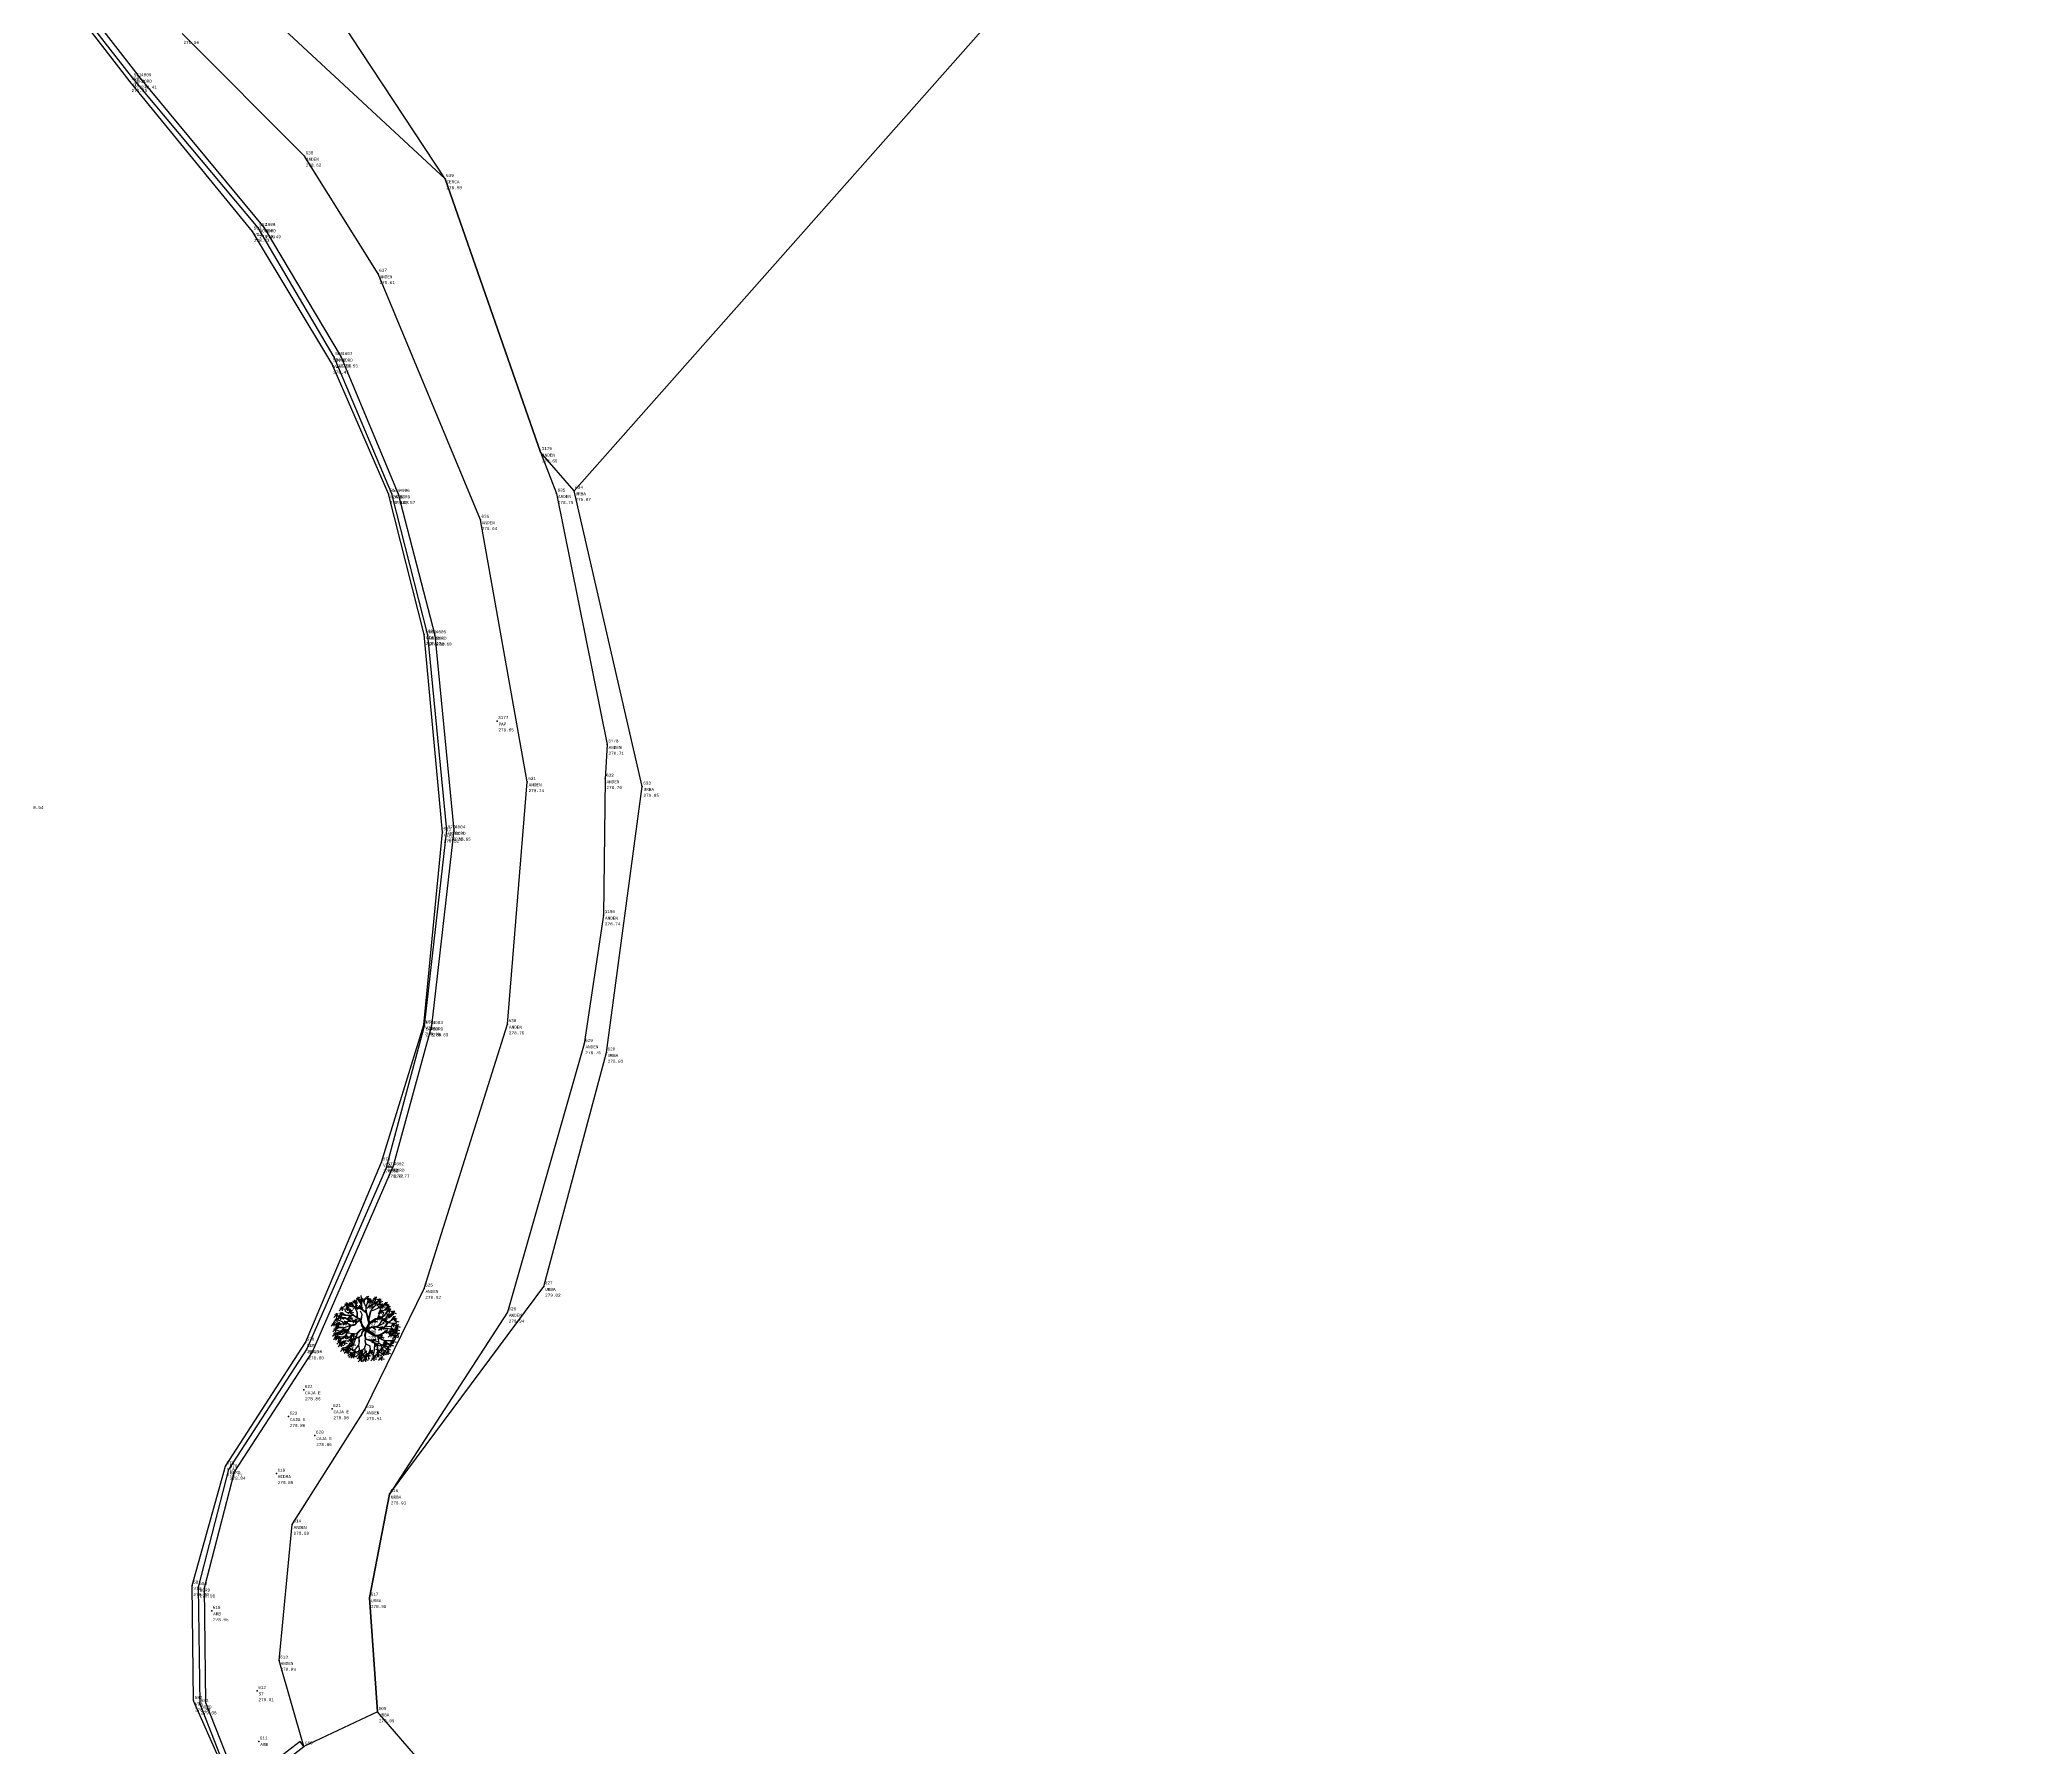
# Model space of a CAD drawing. Header units: metres. Extents: x 5050628 to 5051715, y 2427226 to 2427693.
# Drawn here: x 5050965.71 to 5050999.06, y 2427381.98 to 2427410.56 of the extents above; entities that cross this region are included whole.
import ezdxf
from ezdxf.enums import TextEntityAlignment as Align

# ---------------------------------------------------------------- set-up
doc = ezdxf.new("R2010")
doc.units = ezdxf.units.M
for name, color, linetype in [('Anden', 252, 'Continuous'), ('ARBOLES', 3, 'Continuous'), ('Bordillo', 252, 'Continuous'), ('Cerca', 90, 'FENCELINE2'), ('CVL_PUNTO', 2, 'Continuous'), ('CVL_PUNTO_COR', 2, 'Continuous'), ('CVL_PUNTO_NUM', 2, 'Continuous'), ('Urbanizacion', 222, 'Continuous'), ('Vía', 40, 'Continuous')]:
    doc.layers.add(name, color=color, linetype=linetype)
doc.styles.add('MONOTXT4', font='monotxt4.shx')
doc.linetypes.add('FENCELINE2', pattern='A,0.25,-0.1,[132,ltypeshp.shx,S=0.1,R=0,X=-0.1,Y=0],-0.1,1', length=1.45)

# ---------------------------------------------------------------- blocks, each defined once
blk = doc.blocks.new('ar-2')
at = {"layer": 'ARBOLES'}
for p, q in [((28.994, 112.147), (28.788, 111.964)), ((28.821, 112.102), (29.055, 112.03)), ((28.899, 112.164), (28.922, 111.964)), ((29.159, 112.15), (28.953, 111.966)), ((29.24, 111.943), (28.972, 112.031)), ((28.986, 112.105), (29.22, 112.033)), ((29.064, 112.167), (29.087, 111.966)), ((29.381, 112.272), (29.175, 112.089)), ((29.208, 112.227), (29.442, 112.155)), ((29.442, 112.04), (29.235, 111.857)), ((29.286, 112.289), (29.309, 112.089)), ((29.552, 112.413), (29.346, 112.23)), ((29.401, 112.088), (29.364, 112.162)), ((29.379, 112.368), (29.613, 112.296)), ((29.632, 112.027), (29.426, 111.844)), ((29.457, 112.43), (29.48, 112.23)), ((29.716, 112.36), (29.509, 112.177)), ((29.537, 112.044), (29.56, 111.844)), ((29.543, 112.315), (29.776, 112.243)), ((29.603, 112.491), (29.626, 112.29)), ((29.982, 112.455), (29.776, 112.272)), ((29.809, 112.411), (30.043, 112.339)), ((29.887, 112.473), (29.91, 112.272)), ((30.096, 112.061), (29.889, 111.878)), ((30.099, 112.288), (29.893, 112.105)), ((29.923, 112.016), (30.156, 111.944)), ((29.926, 112.243), (30.16, 112.171)), ((30, 112.078), (30.023, 111.878)), ((30.004, 112.305), (30.027, 112.105)), ((30.344, 112.212), (30.137, 112.029)), ((30.353, 112.423), (30.146, 112.24)), ((30.171, 112.168), (30.404, 112.095)), ((30.18, 112.379), (30.413, 112.306)), ((30.248, 112.23), (30.271, 112.029)), ((30.257, 112.441), (30.28, 112.24)), ((30.555, 112.339), (30.348, 112.155)), ((30.566, 112.171), (30.36, 111.988)), ((30.382, 112.294), (30.615, 112.222)), ((30.393, 112.127), (30.627, 112.054)), ((30.459, 112.356), (30.482, 112.155)), ((30.471, 112.189), (30.494, 111.988)), ((30.694, 112.066), (30.488, 111.883)), ((30.521, 112.021), (30.755, 111.949)), ((30.599, 112.083), (30.622, 111.883)), ((30.86, 112.173), (30.654, 111.99)), ((30.687, 112.129), (30.921, 112.056)), ((30.743, 112.051), (30.977, 111.979)), ((30.765, 112.191), (30.788, 111.99)), ((28.4, 111.227), (28.194, 111.044)), ((28.227, 111.182), (28.46, 111.11)), ((28.305, 111.244), (28.328, 111.044)), ((28.528, 111.641), (28.322, 111.457)), ((28.536, 111.431), (28.33, 111.248)), ((28.355, 111.596), (28.589, 111.524)), ((28.363, 111.387), (28.597, 111.315)), ((28.569, 111.108), (28.363, 110.925)), ((28.603, 111.231), (28.396, 111.048)), ((28.43, 111.186), (28.663, 111.114)), ((28.433, 111.658), (28.456, 111.457)), ((28.441, 111.449), (28.464, 111.248)), ((28.474, 111.126), (28.497, 110.925)), ((28.703, 111.533), (28.497, 111.35)), ((28.507, 111.248), (28.53, 111.048)), ((28.68, 111.44), (28.53, 111.502)), ((28.764, 111.682), (28.558, 111.499)), ((28.786, 111.965), (28.579, 111.782)), ((28.608, 111.55), (28.631, 111.35)), ((28.613, 111.92), (28.846, 111.848)), ((28.669, 111.7), (28.692, 111.499)), ((28.69, 111.982), (28.714, 111.782)), ((28.964, 111.276), (28.758, 111.092)), ((29.043, 111.964), (28.837, 111.781)), ((28.869, 111.293), (28.892, 111.092)), ((28.87, 111.919), (29.104, 111.847)), ((29.153, 111.542), (28.947, 111.359)), ((28.948, 111.981), (28.971, 111.781)), ((28.98, 111.498), (29.214, 111.426)), ((29.198, 111.809), (28.992, 111.626)), ((29.025, 111.764), (29.259, 111.692)), ((29.058, 111.56), (29.081, 111.359)), ((29.29, 111.272), (29.084, 111.452)), ((29.103, 111.827), (29.126, 111.626)), ((29.426, 111.381), (29.22, 111.198)), ((29.253, 111.336), (29.486, 111.264)), ((29.269, 111.995), (29.502, 111.923)), ((29.331, 111.398), (29.354, 111.198)), ((29.459, 111.982), (29.692, 111.91)), ((30.16, 111.33), (30.393, 111.258)), ((30.237, 111.392), (30.26, 111.192)), ((30.572, 111.509), (30.366, 111.326)), ((30.399, 111.465), (30.632, 111.392)), ((30.434, 111.919), (30.446, 112)), ((30.449, 111.764), (30.683, 111.692)), ((30.477, 111.527), (30.5, 111.326)), ((30.527, 111.827), (30.55, 111.626)), ((30.603, 111.328), (30.677, 111.671)), ((30.85, 111.375), (30.644, 111.192)), ((30.677, 111.33), (30.911, 111.258)), ((30.755, 111.392), (30.778, 111.192)), ((30.963, 111.971), (30.756, 111.788)), ((30.79, 111.926), (31.023, 111.854)), ((30.808, 111.591), (31.042, 111.519)), ((31.017, 111.865), (30.81, 111.682)), ((30.844, 111.82), (31.077, 111.748)), ((30.857, 111.782), (30.956, 111.857)), ((30.867, 111.988), (30.89, 111.788)), ((30.921, 111.882), (30.945, 111.682)), ((31.2, 111.764), (30.994, 111.581)), ((31.222, 111.198), (31.016, 111.015)), ((31.027, 111.72), (31.261, 111.648)), ((31.239, 111.509), (31.033, 111.326)), ((31.049, 111.153), (31.283, 111.081)), ((31.066, 111.465), (31.3, 111.392)), ((31.094, 111.372), (31.231, 111.378)), ((31.105, 111.782), (31.128, 111.581)), ((31.127, 111.215), (31.15, 111.015)), ((31.144, 111.527), (31.167, 111.326)), ((31.164, 111.32), (31.398, 111.248)), ((31.394, 111.125), (31.188, 110.942)), ((31.221, 111.081), (31.455, 111.009)), ((31.242, 111.382), (31.265, 111.182)), ((31.299, 111.143), (31.322, 110.942)), ((28.468, 110.742), (28.262, 110.559)), ((28.48, 110.97), (28.274, 110.787)), ((28.295, 110.697), (28.529, 110.625)), ((28.307, 110.925), (28.541, 110.853)), ((28.513, 110.584), (28.307, 110.401)), ((28.34, 110.539), (28.574, 110.467)), ((28.373, 110.759), (28.396, 110.559)), ((28.385, 110.987), (28.408, 110.787)), ((28.608, 110.578), (28.402, 110.395)), ((28.418, 110.601), (28.441, 110.401)), ((28.435, 110.533), (28.669, 110.461)), ((28.669, 110.386), (28.463, 110.203)), ((28.699, 110.836), (28.493, 110.653)), ((28.513, 110.595), (28.536, 110.395)), ((28.526, 110.791), (28.759, 110.719)), ((28.738, 110.254), (28.532, 110.071)), ((28.565, 110.21), (28.798, 110.138)), ((28.574, 110.403), (28.597, 110.203)), ((28.604, 110.853), (28.627, 110.653)), ((28.643, 110.272), (28.666, 110.071)), ((28.875, 110.925), (28.669, 110.742)), ((28.897, 110.351), (28.69, 110.168)), ((28.702, 110.88), (28.936, 110.808)), ((28.724, 110.306), (28.957, 110.234)), ((28.953, 110.629), (28.747, 110.446)), ((28.98, 110.902), (28.774, 110.719)), ((28.78, 110.942), (28.803, 110.742)), ((28.78, 110.585), (29.013, 110.513)), ((28.801, 110.368), (28.825, 110.168)), ((28.807, 110.857), (29.041, 110.785)), ((28.858, 110.647), (28.881, 110.446)), ((28.885, 110.919), (28.908, 110.719)), ((28.953, 110.14), (28.976, 109.94)), ((29.183, 110.491), (28.977, 110.308)), ((29.01, 110.446), (29.243, 110.374)), ((29.088, 110.508), (29.111, 110.308)), ((29.113, 110.228), (29.346, 110.156)), ((29.32, 110.686), (29.114, 110.503)), ((29.147, 110.641), (29.381, 110.569)), ((29.225, 110.703), (29.248, 110.503)), ((30.328, 110.446), (30.122, 110.263)), ((30.155, 110.402), (30.389, 110.329)), ((30.449, 110.246), (30.243, 110.063)), ((30.276, 110.201), (30.51, 110.129)), ((30.354, 110.263), (30.377, 110.063)), ((30.627, 110.614), (30.421, 110.43)), ((30.638, 111.025), (30.432, 110.841)), ((30.454, 110.569), (30.687, 110.497)), ((30.465, 110.98), (30.699, 110.908)), ((30.532, 110.631), (30.555, 110.43)), ((30.543, 111.042), (30.566, 110.841)), ((30.811, 110.324), (30.605, 110.14)), ((30.811, 110.191), (30.605, 110.008)), ((30.638, 110.279), (30.872, 110.207)), ((30.868, 110.88), (30.662, 110.697)), ((30.716, 110.341), (30.739, 110.14)), ((30.716, 110.208), (30.739, 110.008)), ((30.773, 110.897), (30.796, 110.697)), ((31.078, 110.24), (30.872, 110.057)), ((31.089, 110.713), (30.883, 110.53)), ((30.883, 110.226), (31.007, 110.065)), ((30.905, 110.195), (31.138, 110.123)), ((30.916, 110.668), (31.15, 110.596)), ((31.128, 110.97), (30.922, 110.787)), ((30.983, 110.257), (31.006, 110.057)), ((30.994, 110.73), (31.017, 110.53)), ((31.2, 110.407), (30.994, 110.224)), ((31.033, 110.987), (31.056, 110.787)), ((31.276, 110.82), (31.07, 110.637)), ((31.301, 110.632), (31.094, 110.449)), ((31.103, 110.776), (31.336, 110.704)), ((31.105, 110.425), (31.128, 110.224)), ((31.128, 110.587), (31.361, 110.515)), ((31.368, 110.97), (31.162, 110.787)), ((31.181, 110.838), (31.204, 110.637)), ((31.195, 110.925), (31.428, 110.853)), ((31.205, 110.649), (31.228, 110.449)), ((31.433, 110.725), (31.227, 110.542)), ((31.273, 110.987), (31.296, 110.787)), ((31.338, 110.742), (31.361, 110.542)), ((28.848, 110.035), (28.641, 109.852)), ((28.675, 109.99), (28.908, 109.918)), ((28.752, 110.053), (28.776, 109.852)), ((29.013, 109.94), (28.807, 109.757)), ((28.84, 109.895), (29.074, 109.823)), ((29.048, 110.123), (28.842, 109.94)), ((28.875, 110.078), (29.109, 110.006)), ((28.918, 109.957), (28.941, 109.757)), ((28.974, 109.92), (28.997, 109.72)), ((29.186, 109.821), (28.979, 109.638)), ((29.235, 109.753), (29.028, 109.57)), ((29.237, 110.04), (29.031, 109.856)), ((29.064, 109.995), (29.297, 109.923)), ((29.09, 109.838), (29.113, 109.638)), ((29.331, 109.718), (29.124, 109.535)), ((29.139, 109.77), (29.162, 109.57)), ((29.158, 109.673), (29.391, 109.601)), ((29.181, 109.913), (29.414, 109.841)), ((29.23, 109.845), (29.463, 109.773)), ((29.235, 109.735), (29.259, 109.535)), ((29.603, 109.817), (29.397, 109.634)), ((29.459, 109.65), (29.692, 109.578)), ((29.684, 109.547), (29.478, 109.364)), ((29.508, 109.835), (29.531, 109.634)), ((29.511, 109.502), (29.745, 109.43)), ((29.514, 109.523), (29.632, 109.679)), ((29.537, 109.712), (29.56, 109.512)), ((29.581, 109.897), (29.605, 109.696)), ((29.589, 109.564), (29.612, 109.364)), ((29.654, 109.673), (29.887, 109.601)), ((29.887, 109.874), (29.681, 109.691)), ((29.887, 109.556), (29.681, 109.373)), ((29.904, 109.773), (29.698, 109.59)), ((29.714, 109.512), (29.948, 109.44)), ((29.731, 109.735), (29.754, 109.535)), ((29.792, 109.574), (29.815, 109.373)), ((30.01, 109.763), (29.803, 109.579)), ((29.869, 109.753), (29.831, 109.61)), ((29.831, 109.61), (29.85, 109.479)), ((29.837, 109.718), (30.07, 109.646)), ((29.914, 109.78), (29.938, 109.579)), ((30.165, 109.907), (29.959, 109.724)), ((29.992, 109.862), (30.226, 109.79)), ((30.282, 109.601), (30.076, 109.418)), ((30.109, 109.556), (30.343, 109.484)), ((30.167, 109.616), (30.211, 109.523)), ((30.187, 109.618), (30.21, 109.418)), ((30.471, 109.796), (30.265, 109.613)), ((30.294, 109.956), (30.527, 109.884)), ((30.298, 109.751), (30.532, 109.679)), ((30.376, 109.813), (30.399, 109.613)), ((30.645, 109.605), (30.439, 109.422)), ((30.65, 110.024), (30.444, 109.841)), ((30.472, 109.561), (30.706, 109.489)), ((30.477, 109.979), (30.71, 109.907)), ((30.743, 109.829), (30.537, 109.646)), ((30.55, 109.623), (30.573, 109.422)), ((30.555, 110.041), (30.578, 109.841)), ((30.57, 109.784), (30.804, 109.712)), ((30.648, 109.846), (30.671, 109.646)), ((30.94, 109.879), (30.733, 109.696)), ((30.944, 110.051), (30.738, 109.868)), ((30.767, 109.835), (31, 109.763)), ((30.771, 110.006), (31.004, 109.934)), ((30.844, 109.897), (30.867, 109.696)), ((30.849, 110.068), (30.872, 109.868))]:
    blk.add_line(p, q, dxfattribs=at)
at = {"layer": 'ARBOLES', "color": 27}
for p, q in [((29.245, 111.956), (29.091, 112.149)), ((29.115, 112.149), (29.24, 111.988)), ((29.24, 111.988), (29.14, 112.174)), ((29.277, 111.969), (29.158, 112.187)), ((29.346, 112.057), (29.369, 111.857)), ((29.37, 111.844), (29.414, 112.149)), ((29.414, 112.149), (29.395, 112.287)), ((29.638, 112.025), (29.5, 112.311)), ((29.638, 112.218), (29.619, 112.342)), ((29.619, 111.888), (29.644, 112.043)), ((29.62, 112.377), (29.643, 112.177)), ((29.638, 112.342), (29.65, 112.224)), ((29.644, 112.043), (29.638, 112.218)), ((29.644, 111.993), (29.662, 112.348)), ((29.756, 112.137), (29.688, 112.342)), ((29.762, 112.143), (29.787, 112.361)), ((29.849, 111.956), (29.762, 112.143)), ((29.855, 111.956), (29.974, 112.361)), ((30.129, 112.131), (30.048, 112.355)), ((30.142, 111.882), (30.129, 112.131)), ((30.136, 112.137), (30.229, 112.305)), ((30.142, 111.919), (30.297, 112.038)), ((30.147, 111.882), (30.297, 112.031)), ((30.297, 112.031), (30.396, 112.249)), ((30.428, 111.913), (30.739, 112.056)), ((30.595, 111.956), (30.621, 112.125)), ((28.637, 111.16), (28.419, 111.135)), ((28.431, 111.16), (28.556, 111.166)), ((28.723, 111.148), (28.437, 111.198)), ((28.711, 111.253), (28.481, 111.359)), ((28.53, 111.488), (28.763, 111.416)), ((28.591, 111.638), (28.825, 111.565)), ((28.853, 111.558), (28.611, 111.664)), ((28.853, 111.564), (28.636, 111.67)), ((28.897, 111.564), (28.654, 111.695)), ((28.853, 111.44), (28.68, 111.44)), ((28.829, 111.166), (28.711, 111.253)), ((28.823, 111.166), (28.723, 111.148)), ((28.848, 111.434), (28.755, 111.366)), ((28.791, 111.231), (29.025, 111.159)), ((29.102, 111.085), (28.804, 110.979)), ((29.116, 111.085), (28.811, 111.284)), ((29.016, 111.278), (28.823, 111.166)), ((28.978, 111.677), (28.853, 111.744)), ((29.245, 111.558), (28.853, 111.558)), ((29.091, 111.303), (28.853, 111.44)), ((29.041, 111.297), (28.854, 111.434)), ((29.041, 111.839), (28.91, 111.982)), ((29.091, 111.677), (28.978, 111.677)), ((28.997, 111.173), (29.14, 111.098)), ((29.246, 111.253), (29.016, 111.278)), ((29.102, 111.683), (29.041, 111.839)), ((29.234, 111.272), (29.041, 111.297)), ((29.277, 111.259), (29.091, 111.303)), ((29.258, 111.564), (29.102, 111.683)), ((29.339, 111.129), (29.102, 111.085)), ((29.109, 111.067), (29.327, 111.116)), ((29.383, 111.888), (29.245, 111.956)), ((29.494, 111.409), (29.245, 111.558)), ((29.408, 111.26), (29.265, 111.26)), ((29.563, 111.334), (29.271, 111.534)), ((29.383, 111.9), (29.277, 111.969)), ((29.457, 111.285), (29.277, 111.259)), ((29.47, 111.285), (29.339, 111.129)), ((29.433, 111.278), (29.339, 111.129)), ((29.42, 111.733), (29.37, 111.844)), ((29.37, 111.844), (29.42, 111.683)), ((29.494, 111.894), (29.383, 111.9)), ((29.588, 111.876), (29.383, 111.888)), ((29.42, 111.683), (29.414, 111.471)), ((29.439, 111.458), (29.42, 111.733)), ((29.544, 111.334), (29.457, 111.285)), ((29.55, 111.309), (29.47, 111.285)), ((29.619, 111.888), (29.494, 111.894)), ((29.619, 111.328), (29.494, 111.409)), ((29.55, 111.309), (29.625, 111.135)), ((29.595, 111.266), (29.563, 111.334)), ((29.662, 111.601), (29.576, 111.757)), ((29.862, 111.657), (29.588, 111.876)), ((29.6, 111.352), (29.656, 111.595)), ((29.644, 111.11), (29.6, 111.322)), ((29.656, 111.129), (29.619, 111.328)), ((29.625, 111.346), (29.662, 111.601)), ((29.638, 111.906), (29.644, 111.863)), ((29.763, 110.923), (29.638, 111.098)), ((29.669, 111.832), (29.644, 111.993)), ((29.749, 110.967), (29.644, 111.11)), ((29.756, 110.992), (29.656, 111.129)), ((29.881, 111.664), (29.669, 111.832)), ((29.837, 111.701), (29.855, 111.95)), ((29.848, 110.918), (29.98, 111.197)), ((29.848, 110.918), (30.004, 111.179)), ((29.874, 111.677), (29.849, 111.956)), ((29.98, 111.197), (29.862, 111.657)), ((29.967, 111.378), (29.881, 111.664)), ((29.918, 110.992), (30.017, 111.16)), ((29.961, 111.421), (30.067, 111.77)), ((29.998, 111.352), (29.967, 111.378)), ((30.004, 111.179), (29.974, 111.346)), ((29.98, 111.384), (30.017, 111.534)), ((29.998, 111.365), (30.08, 111.794)), ((30.017, 111.179), (29.998, 111.352)), ((30.017, 111.246), (30.297, 111.409)), ((30.03, 111.209), (30.253, 111.359)), ((30.036, 111.179), (30.309, 111.396)), ((30.08, 111.794), (30.142, 111.882)), ((30.086, 111.776), (30.223, 111.82)), ((30.104, 111.813), (30.229, 111.826)), ((30.333, 111.375), (30.126, 111.192)), ((30.223, 111.82), (30.428, 111.913)), ((30.279, 111.017), (30.472, 111.091)), ((30.297, 111.409), (30.422, 111.421)), ((30.309, 111.396), (30.471, 111.409)), ((30.348, 111.017), (30.478, 111.091)), ((30.385, 111.421), (30.459, 111.59)), ((30.622, 111.809), (30.416, 111.626)), ((30.422, 111.421), (30.446, 111.502)), ((30.446, 111.502), (30.491, 111.701)), ((30.471, 111.409), (30.565, 111.446)), ((30.472, 111.091), (30.609, 111.322)), ((30.484, 111.714), (30.546, 111.888)), ((30.491, 111.701), (30.701, 111.8)), ((30.491, 111.091), (30.721, 111.21)), ((30.502, 111.739), (30.695, 111.794)), ((30.546, 111.888), (30.595, 111.956)), ((30.565, 111.446), (30.739, 111.577)), ((30.609, 111.322), (30.783, 111.434)), ((30.615, 111.366), (30.789, 111.44)), ((30.701, 111.8), (30.857, 111.963)), ((30.727, 111.017), (30.876, 111.216)), ((30.739, 111.577), (30.857, 111.782)), ((30.757, 111.863), (30.87, 111.943)), ((30.757, 111.85), (30.882, 111.919)), ((30.981, 111.635), (30.775, 111.452)), ((30.777, 111.036), (30.889, 111.229)), ((30.783, 111.648), (31.017, 111.576)), ((30.783, 111.434), (30.939, 111.453)), ((30.789, 111.434), (30.895, 111.621)), ((30.876, 111.216), (31.094, 111.372)), ((30.886, 111.653), (30.909, 111.452)), ((30.889, 111.216), (31.275, 111.173)), ((30.939, 111.453), (31.088, 111.652)), ((30.939, 111.453), (31.119, 111.614)), ((28.396, 111.064), (28.63, 110.991)), ((28.406, 110.992), (28.767, 110.98)), ((28.786, 110.98), (28.412, 111.011)), ((28.648, 110.817), (28.418, 110.705)), ((28.699, 110.637), (28.456, 110.675)), ((28.568, 110.525), (28.462, 110.5)), ((28.63, 110.525), (28.475, 110.482)), ((28.496, 110.341), (28.729, 110.269)), ((28.798, 110.5), (28.531, 110.339)), ((28.755, 110.538), (28.537, 110.532)), ((28.86, 110.357), (28.58, 110.27)), ((28.705, 110.282), (28.58, 110.257)), ((28.599, 110.233), (28.705, 110.282)), ((28.612, 110.208), (28.842, 110.345)), ((28.923, 110.563), (28.63, 110.525)), ((28.804, 110.979), (28.648, 110.817)), ((28.848, 110.743), (28.699, 110.637)), ((28.991, 110.793), (28.798, 110.5)), ((28.985, 110.805), (28.848, 110.743)), ((29.109, 110.339), (28.86, 110.357)), ((29.284, 110.681), (28.916, 110.724)), ((29.06, 110.538), (28.923, 110.563)), ((29.066, 110.532), (28.923, 110.438)), ((29.035, 110.158), (28.96, 109.791)), ((29.072, 111.067), (28.973, 110.799)), ((29.091, 110.245), (28.973, 109.766)), ((29.103, 111.06), (28.985, 110.805)), ((29.078, 110.251), (28.991, 110.096)), ((29.178, 110.669), (29.06, 110.538)), ((29.184, 110.282), (29.078, 110.251)), ((29.286, 110.273), (29.08, 110.09)), ((29.271, 110.245), (29.103, 110.052)), ((29.228, 110.432), (29.109, 110.339)), ((29.122, 110.332), (29.228, 110.407)), ((29.228, 110.407), (29.165, 110.282)), ((29.408, 110.693), (29.178, 110.669)), ((29.253, 110.426), (29.184, 110.282)), ((29.191, 110.29), (29.214, 110.09)), ((29.414, 110.507), (29.228, 110.432)), ((29.427, 110.494), (29.253, 110.426)), ((29.421, 110.687), (29.271, 110.245)), ((29.489, 110.152), (29.321, 109.952)), ((29.545, 110.868), (29.377, 110.693)), ((29.551, 110.861), (29.408, 110.693)), ((29.514, 110.519), (29.414, 110.507)), ((29.501, 110.482), (29.427, 110.494)), ((29.433, 110.693), (29.582, 110.868)), ((29.52, 110.332), (29.489, 110.152)), ((29.495, 110.164), (29.52, 109.984)), ((29.501, 110.519), (29.52, 110.332)), ((29.613, 110.612), (29.514, 110.525)), ((29.582, 110.575), (29.514, 110.519)), ((29.52, 110.307), (29.526, 110.513)), ((29.738, 110.942), (29.545, 110.868)), ((29.756, 110.917), (29.551, 110.861)), ((29.626, 110.6), (29.582, 110.575)), ((29.644, 110.774), (29.613, 110.612)), ((29.651, 110.743), (29.626, 110.6)), ((29.848, 110.918), (29.651, 110.743)), ((29.657, 110.768), (29.781, 110.936)), ((29.812, 110.923), (29.657, 110.768)), ((29.855, 110.917), (29.749, 110.967)), ((29.855, 110.917), (29.756, 110.992)), ((29.812, 110.874), (29.769, 110.625)), ((29.848, 110.918), (29.775, 110.612)), ((29.775, 110.612), (29.812, 110.457)), ((29.831, 110.195), (29.775, 110.04)), ((29.8, 110.45), (29.787, 110.357)), ((29.787, 110.357), (29.819, 110.183)), ((29.819, 110.432), (29.794, 110.364)), ((29.794, 110.364), (29.837, 110.208)), ((29.856, 110.812), (29.8, 110.618)), ((29.8, 110.618), (29.825, 110.469)), ((29.812, 110.457), (29.887, 110.413)), ((29.825, 110.469), (29.912, 110.426)), ((29.837, 110.208), (30.018, 110.12)), ((29.848, 110.918), (29.887, 110.811)), ((29.893, 110.954), (29.881, 110.917)), ((29.881, 110.917), (29.905, 110.817)), ((29.887, 110.811), (30.223, 110.599)), ((29.887, 110.413), (30.124, 110.345)), ((29.905, 110.817), (29.918, 110.917)), ((29.912, 110.426), (30.092, 110.37)), ((29.918, 110.936), (30.043, 111.017)), ((29.918, 110.917), (29.918, 110.992)), ((29.924, 110.911), (30.018, 110.986)), ((29.93, 110.898), (30.291, 110.618)), ((29.937, 110.805), (29.93, 110.867)), ((29.93, 110.867), (30.21, 110.655)), ((30.204, 110.631), (29.937, 110.805)), ((29.949, 110.886), (30.092, 111.005)), ((30.21, 110.655), (29.967, 110.811)), ((30.018, 110.986), (30.105, 111.017)), ((30.285, 110.413), (30.055, 110.382)), ((30.092, 111.005), (30.155, 111.005)), ((30.105, 111.017), (30.298, 111.017)), ((30.124, 110.37), (30.254, 110.264)), ((30.124, 110.345), (30.248, 110.245)), ((30.13, 110.37), (30.285, 110.413)), ((30.155, 111.005), (30.31, 110.892)), ((30.192, 110.986), (30.323, 111.011)), ((30.291, 110.618), (30.204, 110.631)), ((30.223, 110.599), (30.341, 110.593)), ((30.248, 110.245), (30.235, 109.934)), ((30.26, 110.257), (30.379, 110.071)), ((30.298, 111.017), (30.422, 110.992)), ((30.309, 110.618), (30.372, 110.618)), ((30.341, 110.593), (30.422, 110.493)), ((30.372, 110.618), (30.502, 110.649)), ((30.403, 110.581), (30.446, 110.493)), ((30.409, 110.581), (30.534, 110.643)), ((30.416, 110.488), (30.428, 110.282)), ((30.422, 110.992), (30.727, 111.017)), ((30.422, 110.493), (30.701, 110.369)), ((30.428, 110.282), (30.546, 110.189)), ((30.453, 110.282), (30.435, 110.482)), ((30.446, 110.493), (30.695, 110.388)), ((30.502, 110.649), (30.739, 110.787)), ((30.528, 110.992), (30.659, 110.986)), ((30.534, 110.643), (30.733, 110.768)), ((30.546, 110.189), (30.615, 109.971)), ((30.565, 110.171), (30.814, 110.102)), ((30.578, 110.189), (30.827, 110.108)), ((30.628, 111.005), (30.721, 110.955)), ((30.638, 110.146), (30.872, 110.074)), ((30.683, 110.364), (30.883, 110.226)), ((30.695, 110.835), (30.928, 110.763)), ((30.695, 110.388), (31, 110.35)), ((30.701, 110.369), (31.019, 110.376)), ((30.721, 110.955), (30.908, 110.942)), ((30.733, 110.768), (30.9, 110.737)), ((30.739, 110.787), (30.882, 110.755)), ((30.746, 111.023), (30.976, 111.048)), ((30.882, 110.755), (31.199, 110.787)), ((30.9, 110.737), (31.156, 110.631)), ((31.138, 110.612), (30.907, 110.724)), ((30.908, 110.942), (31.293, 110.874)), ((31.181, 110.811), (30.919, 110.761)), ((30.955, 110.925), (31.189, 110.853)), ((30.976, 111.048), (31.063, 111.042)), ((31, 110.35), (31.099, 110.195)), ((31.019, 110.376), (31.231, 110.443)), ((31.027, 110.363), (31.261, 110.29)), ((31.249, 110.581), (31.138, 110.612)), ((31.261, 110.599), (31.144, 110.625)), ((31.156, 110.631), (31.274, 110.625)), ((31.298, 110.798), (31.181, 110.811)), ((31.199, 110.787), (31.293, 110.755)), ((31.298, 110.78), (31.224, 110.792)), ((28.991, 110.096), (28.755, 109.984)), ((29.215, 109.772), (29.085, 109.691)), ((29.676, 109.915), (29.215, 109.772)), ((29.246, 109.784), (29.713, 109.952)), ((29.302, 109.679), (29.259, 109.616)), ((29.321, 109.952), (29.302, 109.679)), ((29.632, 109.695), (29.426, 109.512)), ((29.677, 109.879), (29.47, 109.696)), ((29.663, 109.729), (29.47, 109.517)), ((29.52, 109.984), (29.489, 109.753)), ((29.663, 109.722), (29.539, 109.511)), ((29.682, 109.915), (29.663, 109.729)), ((29.781, 110.027), (29.682, 109.915)), ((29.775, 110.04), (29.787, 109.884)), ((29.787, 109.884), (29.869, 109.753)), ((29.875, 109.753), (29.999, 109.492)), ((30.024, 109.909), (29.955, 109.76)), ((29.962, 109.747), (29.955, 109.486)), ((30.043, 109.915), (29.962, 109.747)), ((30.018, 110.12), (30.043, 109.915)), ((30.03, 109.965), (30.024, 109.909)), ((30.043, 109.915), (30.099, 109.772)), ((30.07, 109.924), (30.093, 109.724)), ((30.099, 109.772), (30.335, 109.573)), ((30.235, 109.934), (30.167, 109.616)), ((30.366, 110.046), (30.379, 109.853)), ((30.397, 109.585), (30.372, 109.841)), ((30.379, 110.071), (30.397, 109.884)), ((30.379, 109.853), (30.422, 109.592)), ((30.391, 109.884), (30.441, 109.592)), ((30.397, 109.884), (30.652, 109.735)), ((30.615, 109.971), (30.771, 109.853)), ((30.827, 110.108), (30.914, 109.977))]:
    blk.add_line(p, q, dxfattribs=at)

msp = doc.modelspace()

# ---------------------------------------------------------------- linework, layer by layer
at = {"layer": 'Anden', "elevation": 278.688, "flags": 128}
for points in [[(5050969.106, 2427411.368), (5050972.488, 2427408.229), (5050974.087, 2427403.657), (5050974.354, 2427402.962), (5050975.201, 2427398.763), (5050975.167, 2427398.19), (5050975.141, 2427395.907), (5050974.815, 2427393.753), (5050973.532, 2427389.26), (5050971.556, 2427386.218), (5050971.224, 2427384.484), (5050971.358, 2427382.572)], [(5050971.358, 2427382.572), (5050970.125, 2427381.995), (5050969.71, 2427383.433), (5050969.93, 2427385.71), (5050971.148, 2427387.628), (5050972.136, 2427389.658), (5050973.534, 2427394.083), (5050973.863, 2427398.138), (5050973.079, 2427402.524), (5050971.367, 2427406.64), (5050970.135, 2427408.606), (5050968.088, 2427410.661)]]:
    msp.add_lwpolyline(points, dxfattribs=at)
at = {"layer": 'Bordillo', "elevation": 279.544, "flags": 128}
msp.add_lwpolyline([(5050971.507, 2427391.687), (5050970.177, 2427388.646), (5050968.865, 2427386.631), (5050968.357, 2427384.661), (5050968.381, 2427382.705), (5050969, 2427381.125), (5050970.125, 2427381.995), (5050970.061, 2427382.078), (5050969.047, 2427381.294), (5050968.486, 2427382.725), (5050968.462, 2427384.648), (5050968.962, 2427386.588), (5050970.27, 2427388.596), (5050971.612, 2427391.687)], dxfattribs=at)
at = {"layer": 'Bordillo'}
msp.add_polyline3d([(5050965.871, 2427411.863, 278.847), (5050967.383, 2427409.913, 278.88), (5050969.459, 2427407.408, 278.954), (5050970.748, 2427405.246, 278.992), (5050971.706, 2427402.958, 279.039), (5050972.316, 2427400.591, 279.065), (5050972.636, 2427397.326, 279.117), (5050972.262, 2427394.052, 279.156), (5050971.612, 2427391.687, 279.237), (5050971.507, 2427391.687, 279.237), (5050972.143, 2427394.052, 279.156), (5050972.518, 2427397.326, 279.117), (5050972.198, 2427400.591, 279.065), (5050971.595, 2427402.958, 279.039), (5050970.632, 2427405.246, 278.992), (5050969.358, 2427407.408, 278.954), (5050967.26, 2427409.913, 278.88), (5050965.745, 2427411.863, 278.847)], dxfattribs=at)
at = {"layer": 'Cerca', "elevation": 279.535, "flags": 128}
msp.add_lwpolyline([(5050974.648, 2427403.009), (5050974.087, 2427403.657), (5050972.488, 2427408.229), (5050970.403, 2427411.399), (5050969.471, 2427413.283), (5050969.248, 2427415.495), (5050970.507, 2427420.085), (5050971.096, 2427422.2), (5050971.56, 2427426.841), (5050971.283, 2427429.947), (5050970.45, 2427433.378), (5050968.473, 2427438.338), (5050965.521, 2427444.127), (5050961.933, 2427450.972), (5050957.394, 2427459.623), (5050954.492, 2427465.268), (5050953.127, 2427468.349), (5050951.501, 2427474.751), (5050951.987, 2427481.382), (5050954.36, 2427487.765), (5050957.334, 2427492.135), (5050962.92, 2427496.553), (5050967.723, 2427498.394), (5050972.385, 2427498.997), (5050977.369, 2427497.848), (5050983.192, 2427496.549), (5050985.271, 2427496.424), (5050990.815, 2427495.224), (5050995.507, 2427492.991), (5050999.158, 2427489.401), (5051001.516, 2427485.378), (5051003.026, 2427482.619), (5051005.386, 2427476.192), (5051008.641, 2427468.572), (5051012.663, 2427457.628), (5051016.366, 2427448.797), (5051019.33, 2427441.846), (5051021.66, 2427436.096), (5051023.95, 2427430.261), (5051026.173, 2427412.444)], dxfattribs=at)
at = {"layer": 'CVL_PUNTO', "color": 4}
for p in [(5050967.219, 2427409.854, 278.815), (5050967.219, 2427409.854, 278.815), (5050967.26, 2427409.913, 278.88), (5050967.26, 2427409.913, 278.88), (5050967.382, 2427409.913, 278.88), (5050967.382, 2427409.913, 278.88), (5050970.135, 2427408.606, 279.088), (5050970.135, 2427408.606, 279.088), (5050972.488, 2427408.229, 279.45), (5050972.488, 2427408.229, 279.45), (5050969.267, 2427407.347, 278.9), (5050969.267, 2427407.347, 278.9), (5050969.358, 2427407.408, 278.954), (5050969.358, 2427407.408, 278.954), (5050969.459, 2427407.408, 278.954), (5050969.459, 2427407.408, 278.954), (5050971.367, 2427406.64, 279.077), (5050971.367, 2427406.64, 279.077), (5050970.593, 2427405.141, 278.938), (5050970.593, 2427405.141, 278.938), (5050970.632, 2427405.246, 278.992), (5050970.632, 2427405.246, 278.992), (5050970.747, 2427405.246, 278.992), (5050970.747, 2427405.246, 278.992), (5050974.087, 2427403.657, 279.125), (5050974.087, 2427403.657, 279.125), (5050974.648, 2427403.009, 279.535), (5050974.648, 2427403.009, 279.535), (5050971.539, 2427402.959, 278.919), (5050971.539, 2427402.959, 278.919), (5050971.595, 2427402.958, 279.039), (5050971.595, 2427402.958, 279.039), (5050971.706, 2427402.958, 279.039), (5050971.706, 2427402.958, 279.039), (5050974.354, 2427402.962, 279.162), (5050974.354, 2427402.962, 279.162), (5050973.079, 2427402.524, 279.102), (5050973.079, 2427402.524, 279.102), (5050972.14, 2427400.601, 278.94), (5050972.14, 2427400.601, 278.94), (5050972.198, 2427400.591, 279.065), (5050972.198, 2427400.591, 279.065), (5050972.316, 2427400.591, 279.065), (5050972.316, 2427400.591, 279.065), (5050973.358, 2427399.155, 279.12), (5050973.358, 2427399.155, 279.12), (5050975.201, 2427398.763, 279.178), (5050975.201, 2427398.763, 279.178), (5050973.863, 2427398.138, 279.21), (5050973.863, 2427398.138, 279.21), (5050975.167, 2427398.19, 279.222), (5050975.167, 2427398.19, 279.222), (5050975.787, 2427398.06, 279.517), (5050975.787, 2427398.06, 279.517), (5050972.518, 2427397.326, 279.117), (5050972.518, 2427397.326, 279.117), (5050972.636, 2427397.326, 279.117), (5050972.636, 2427397.326, 279.117), (5050972.443, 2427397.294, 278.989), (5050972.443, 2427397.294, 278.989), (5050975.141, 2427395.907, 279.211), (5050975.141, 2427395.907, 279.211), (5050972.131, 2427394.071, 279.012), (5050972.131, 2427394.071, 279.012), (5050972.143, 2427394.052, 279.156), (5050972.143, 2427394.052, 279.156), (5050972.261, 2427394.052, 279.156), (5050972.261, 2427394.052, 279.156), (5050973.534, 2427394.083, 279.224), (5050973.534, 2427394.083, 279.224), (5050974.815, 2427393.753, 279.227), (5050974.815, 2427393.753, 279.227), (5050975.189, 2427393.609, 279.393), (5050975.189, 2427393.609, 279.393), (5050971.426, 2427391.772, 279.089), (5050971.426, 2427391.772, 279.089), (5050971.507, 2427391.687, 279.237), (5050971.507, 2427391.687, 279.237), (5050971.611, 2427391.687, 279.237), (5050971.611, 2427391.687, 279.237), (5050972.136, 2427389.658, 279.386), (5050972.136, 2427389.658, 279.386), (5050974.14, 2427389.694, 279.491), (5050974.14, 2427389.694, 279.491), (5050971.178, 2427388.981, 279.242), (5050971.178, 2427388.981, 279.242), (5050973.532, 2427389.26, 279.402), (5050973.532, 2427389.26, 279.402), (5050970.152, 2427388.752, 279.122), (5050970.152, 2427388.752, 279.122), (5050970.177, 2427388.646, 279.27), (5050970.177, 2427388.646, 279.27), (5050970.122, 2427387.961, 279.33), (5050970.122, 2427387.961, 279.33), (5050970.596, 2427387.643, 279.371), (5050970.596, 2427387.643, 279.371), (5050969.867, 2427387.514, 279.323), (5050969.867, 2427387.514, 279.323), (5050971.148, 2427387.628, 279.375), (5050971.148, 2427387.628, 279.375), (5050970.309, 2427387.196, 279.325), (5050970.309, 2427387.196, 279.325), (5050968.812, 2427386.685, 279.175), (5050968.812, 2427386.685, 279.175), (5050968.865, 2427386.631, 279.311), (5050968.865, 2427386.631, 279.311), (5050969.666, 2427386.56, 279.316), (5050969.666, 2427386.56, 279.316), (5050971.556, 2427386.218, 279.374), (5050971.556, 2427386.218, 279.374), (5050969.93, 2427385.71, 279.355), (5050969.93, 2427385.71, 279.355), (5050968.253, 2427384.687, 279.259), (5050968.253, 2427384.687, 279.259), (5050968.357, 2427384.661, 279.38), (5050968.357, 2427384.661, 279.38), (5050971.224, 2427384.484, 279.442), (5050971.224, 2427384.484, 279.442), (5050968.582, 2427384.264, 279.417), (5050968.582, 2427384.264, 279.417), (5050969.71, 2427383.433, 279.461), (5050969.71, 2427383.433, 279.461), (5050968.279, 2427382.756, 279.344), (5050968.279, 2427382.756, 279.344), (5050968.381, 2427382.705, 279.529), (5050968.381, 2427382.705, 279.529), (5050969.342, 2427382.925, 279.472), (5050969.342, 2427382.925, 279.472), (5050971.358, 2427382.572, 279.556), (5050971.358, 2427382.572, 279.556), (5050969.37, 2427382.078, 279.434), (5050969.37, 2427382.078, 279.434), (5050970.125, 2427381.995, 279.544), (5050970.125, 2427381.995, 279.544)]:
    msp.add_point(p, dxfattribs=at)
at = {"layer": 'Urbanizacion', "elevation": 278.688, "flags": 128}
msp.add_lwpolyline([(5051125.499, 2427292.788), (5050971.256, 2427358.004), (5050974.384, 2427359.897), (5050976.786, 2427359.757), (5050979.73, 2427360.467), (5050982.973, 2427362.68), (5050985.661, 2427366.366), (5050981.794, 2427380.351), (5050977.078, 2427379.163), (5050972.882, 2427380.81), (5050971.358, 2427382.572), (5050971.224, 2427384.484), (5050971.556, 2427386.218), (5050974.14, 2427389.694), (5050975.189, 2427393.609), (5050975.787, 2427398.06), (5050974.648, 2427403.009), (5050984.434, 2427414.065)], dxfattribs=at)
at = {"layer": 'Vía'}
msp.add_polyline3d([(5050981.828, 2427373.469, 279.832), (5050980.446, 2427374.484, 279.802), (5050979.202, 2427375.519, 279.75), (5050977.738, 2427376.117, 279.696), (5050975.272, 2427376.536, 279.602), (5050972.115, 2427377.677, 279.482), (5050970.843, 2427378.73, 279.425), (5050969.695, 2427380.123, 279.378), (5050969.143, 2427380.829, 279.342), (5050969, 2427381.125, 279.505), (5050968.279, 2427382.756, 279.344), (5050968.253, 2427384.687, 279.259), (5050968.812, 2427386.685, 279.175), (5050970.152, 2427388.752, 279.122), (5050971.426, 2427391.772, 279.089), (5050972.131, 2427394.071, 279.012), (5050972.443, 2427397.294, 278.989), (5050972.14, 2427400.601, 278.94), (5050971.539, 2427402.959, 278.919), (5050970.593, 2427405.141, 278.938), (5050969.267, 2427407.347, 278.9), (5050967.219, 2427409.854, 278.815), (5050965.713, 2427411.804, 278.762)], dxfattribs=at)

# ---------------------------------------------------------------- block references
at = {"layer": 'ARBOLES', "lineweight": 0, "xscale": 0.3543167345633265, "yscale": 0.3543167345633265, "zscale": 0.3543167345633265}
msp.add_blockref('ar-2', (5050960.591, 2427349.681, 279.242), dxfattribs=at)

# ---------------------------------------------------------------- texts
at = {"layer": 'CVL_PUNTO_COR', "color": 4, "style": 'MONOTXT4'}
for s, p in [('278.56', (5050968.111, 2427410.538, 279.026)), ('278.35', (5050967.242, 2427409.731, 278.815)), ('278.41', (5050967.283, 2427409.79, 278.88)), ('278.41', (5050967.405, 2427409.79, 278.88)), ('278.62', (5050970.158, 2427408.483, 279.088)), ('278.98', (5050972.511, 2427408.106, 279.45)), ('278.43', (5050969.29, 2427407.224, 278.9)), ('278.49', (5050969.381, 2427407.285, 278.954)), ('278.49', (5050969.482, 2427407.285, 278.954)), ('278.61', (5050971.39, 2427406.517, 279.077)), ('278.47', (5050970.616, 2427405.018, 278.938)), ('278.53', (5050970.655, 2427405.123, 278.992)), ('278.53', (5050970.77, 2427405.123, 278.992)), ('278.66', (5050974.11, 2427403.534, 279.125)), ('278.45', (5050971.562, 2427402.836, 278.919)), ('278.57', (5050971.618, 2427402.835, 279.039)), ('278.57', (5050971.729, 2427402.835, 279.039)), ('278.70', (5050974.377, 2427402.839, 279.162)), ('279.07', (5050974.671, 2427402.886, 279.535)), ('278.64', (5050973.102, 2427402.401, 279.102)), ('278.47', (5050972.163, 2427400.478, 278.94)), ('278.60', (5050972.221, 2427400.468, 279.065)), ('278.60', (5050972.339, 2427400.468, 279.065)), ('278.65', (5050973.381, 2427399.032, 279.12)), ('278.71', (5050975.224, 2427398.64, 279.178)), ('278.74', (5050973.886, 2427398.015, 279.21)), ('278.76', (5050975.19, 2427398.067, 279.222)), ('278.54', (5050965.507, 2427397.734, 279.009)), ('279.05', (5050975.81, 2427397.937, 279.517)), ('278.52', (5050972.466, 2427397.171, 278.989)), ('278.65', (5050972.541, 2427397.203, 279.117)), ('278.65', (5050972.659, 2427397.203, 279.117)), ('278.74', (5050975.164, 2427395.784, 279.211)), ('278.55', (5050972.154, 2427393.948, 279.012)), ('278.69', (5050972.166, 2427393.929, 279.156)), ('278.69', (5050972.284, 2427393.929, 279.156)), ('278.76', (5050973.557, 2427393.96, 279.224)), ('278.76', (5050974.838, 2427393.63, 279.227)), ('278.93', (5050975.212, 2427393.486, 279.393)), ('278.62', (5050971.449, 2427391.649, 279.089)), ('278.77', (5050971.53, 2427391.564, 279.237)), ('278.77', (5050971.634, 2427391.564, 279.237)), ('278.92', (5050972.159, 2427389.535, 279.386)), ('279.02', (5050974.163, 2427389.571, 279.491)), ('278.94', (5050973.555, 2427389.137, 279.402)), ('278.78', (5050971.201, 2427388.858, 279.242)), ('278.66', (5050970.175, 2427388.629, 279.122)), ('278.80', (5050970.2, 2427388.523, 279.27)), ('278.86', (5050970.145, 2427387.838, 279.33)), ('278.86', (5050969.89, 2427387.391, 279.323)), ('278.90', (5050970.619, 2427387.52, 279.371)), ('278.91', (5050971.171, 2427387.505, 279.375)), ('278.86', (5050970.332, 2427387.073, 279.325)), ('278.71', (5050968.835, 2427386.562, 279.175)), ('278.84', (5050968.888, 2427386.508, 279.311)), ('278.85', (5050969.689, 2427386.437, 279.316)), ('278.91', (5050971.579, 2427386.095, 279.374)), ('278.89', (5050969.953, 2427385.587, 279.355)), ('278.79', (5050968.276, 2427384.564, 279.259)), ('278.91', (5050968.38, 2427384.538, 279.38)), ('278.98', (5050971.247, 2427384.361, 279.442)), ('278.95', (5050968.605, 2427384.141, 279.417)), ('278.99', (5050969.733, 2427383.31, 279.461)), ('278.88', (5050968.302, 2427382.633, 279.344)), ('279.01', (5050969.365, 2427382.802, 279.472)), ('279.06', (5050968.404, 2427382.582, 279.529)), ('279.09', (5050971.381, 2427382.449, 279.556))]:
    msp.add_text(s, height=0.05, dxfattribs=at).set_placement(p, align=Align.TOP_LEFT)
at = {"layer": 'CVL_PUNTO_NUM', "color": 4, "style": 'MONOTXT4'}
for s, p in [('561', (5050967.278, 2427409.931, 278.88)), ('4009', (5050967.4, 2427409.931, 278.88)), ('560', (5050967.237, 2427409.872, 278.815)), ('638', (5050970.153, 2427408.624, 279.088)), ('639', (5050972.506, 2427408.247, 279.45)), ('563', (5050969.285, 2427407.365, 278.9)), ('562', (5050969.376, 2427407.426, 278.954)), ('4008', (5050969.477, 2427407.426, 278.954)), ('637', (5050971.385, 2427406.658, 279.077)), ('565', (5050970.65, 2427405.264, 278.992)), ('4007', (5050970.765, 2427405.264, 278.992)), ('564', (5050970.611, 2427405.159, 278.938)), ('3179', (5050974.105, 2427403.675, 279.125)), ('567', (5050971.557, 2427402.977, 278.919)), ('566', (5050971.613, 2427402.976, 279.039)), ('4006', (5050971.724, 2427402.976, 279.039)), ('635', (5050974.372, 2427402.98, 279.162)), ('634', (5050974.666, 2427403.027, 279.535)), ('636', (5050973.097, 2427402.542, 279.102)), ('568', (5050972.158, 2427400.619, 278.94)), ('569', (5050972.216, 2427400.609, 279.065)), ('4005', (5050972.334, 2427400.609, 279.065)), ('3177', (5050973.376, 2427399.173, 279.12)), ('3178', (5050975.219, 2427398.781, 279.178)), ('631', (5050973.881, 2427398.156, 279.21)), ('632', (5050975.185, 2427398.208, 279.222)), ('633', (5050975.805, 2427398.078, 279.517)), ('571', (5050972.461, 2427397.312, 278.989)), ('570', (5050972.536, 2427397.344, 279.117)), ('4004', (5050972.654, 2427397.344, 279.117)), ('3180', (5050975.159, 2427395.925, 279.211)), ('572', (5050972.149, 2427394.089, 279.012)), ('573', (5050972.161, 2427394.07, 279.156)), ('4003', (5050972.279, 2427394.07, 279.156)), ('630', (5050973.552, 2427394.101, 279.224)), ('629', (5050974.833, 2427393.771, 279.227)), ('628', (5050975.207, 2427393.627, 279.393)), ('575', (5050971.444, 2427391.79, 279.089)), ('574', (5050971.525, 2427391.705, 279.237)), ('4002', (5050971.629, 2427391.705, 279.237)), ('625', (5050972.154, 2427389.676, 279.386)), ('627', (5050974.158, 2427389.712, 279.491)), ('626', (5050973.55, 2427389.278, 279.402)), ('624', (5050971.196, 2427388.999, 279.242)), ('576', (5050970.17, 2427388.77, 279.122)), ('577', (5050970.195, 2427388.664, 279.27)), ('622', (5050970.14, 2427387.979, 279.33)), ('621', (5050970.614, 2427387.661, 279.371)), ('615', (5050971.166, 2427387.646, 279.375)), ('623', (5050969.885, 2427387.532, 279.323)), ('620', (5050970.327, 2427387.214, 279.325)), ('578', (5050968.83, 2427386.703, 279.175)), ('579', (5050968.883, 2427386.649, 279.311)), ('619', (5050969.684, 2427386.578, 279.316)), ('616', (5050971.574, 2427386.236, 279.374)), ('614', (5050969.948, 2427385.728, 279.355)), ('581', (5050968.271, 2427384.705, 279.259)), ('580', (5050968.375, 2427384.679, 279.38)), ('618', (5050968.6, 2427384.282, 279.417)), ('617', (5050971.242, 2427384.502, 279.442)), ('613', (5050969.728, 2427383.451, 279.461)), ('612', (5050969.36, 2427382.943, 279.472)), ('582', (5050968.297, 2427382.774, 279.344)), ('583', (5050968.399, 2427382.723, 279.529)), ('609', (5050971.376, 2427382.59, 279.556)), ('611', (5050969.388, 2427382.096, 279.434)), ('610', (5050970.143, 2427382.013, 279.544))]:
    msp.add_text(s, height=0.05, dxfattribs=at).set_placement(p, align=Align.BOTTOM_LEFT)
for s, p in [('VIA', (5050967.244, 2427409.829, 278.815)), ('BORD', (5050967.285, 2427409.888, 278.88)), ('BORD', (5050967.407, 2427409.888, 278.88)), ('ANDEN', (5050970.16, 2427408.581, 279.088)), ('CERCA', (5050972.513, 2427408.204, 279.45)), ('VIA', (5050969.292, 2427407.322, 278.9)), ('BORD', (5050969.383, 2427407.383, 278.954)), ('BORD', (5050969.484, 2427407.383, 278.954)), ('ANDEN', (5050971.392, 2427406.615, 279.077)), ('VIA', (5050970.618, 2427405.116, 278.938)), ('BORD', (5050970.657, 2427405.221, 278.992)), ('BORD', (5050970.772, 2427405.221, 278.992)), ('ANDEN', (5050974.112, 2427403.632, 279.125)), ('URBA', (5050974.673, 2427402.984, 279.535)), ('VIA', (5050971.564, 2427402.934, 278.919)), ('BORD', (5050971.62, 2427402.933, 279.039)), ('BORD', (5050971.731, 2427402.933, 279.039)), ('ANDEN', (5050974.379, 2427402.937, 279.162)), ('ANDEN', (5050973.104, 2427402.499, 279.102)), ('VIA', (5050972.165, 2427400.576, 278.94)), ('BORD', (5050972.223, 2427400.566, 279.065)), ('BORD', (5050972.341, 2427400.566, 279.065)), ('PAP', (5050973.383, 2427399.13, 279.12)), ('ANDEN', (5050975.226, 2427398.738, 279.178)), ('ANDEN', (5050973.888, 2427398.113, 279.21)), ('ANDEN', (5050975.192, 2427398.165, 279.222)), ('URBA', (5050975.812, 2427398.035, 279.517)), ('VIA', (5050972.468, 2427397.269, 278.989)), ('BORD', (5050972.543, 2427397.301, 279.117)), ('BORD', (5050972.661, 2427397.301, 279.117)), ('ANDEN', (5050975.166, 2427395.882, 279.211)), ('VIA', (5050972.156, 2427394.046, 279.012)), ('BORD', (5050972.168, 2427394.027, 279.156)), ('BORD', (5050972.286, 2427394.027, 279.156)), ('ANDEN', (5050973.559, 2427394.058, 279.224)), ('ANDEN', (5050974.84, 2427393.728, 279.227)), ('URBA', (5050975.214, 2427393.584, 279.393)), ('VIA', (5050971.451, 2427391.747, 279.089)), ('BORD', (5050971.532, 2427391.662, 279.237)), ('BORD', (5050971.636, 2427391.662, 279.237)), ('URBA', (5050974.165, 2427389.669, 279.491)), ('ANDEN', (5050972.161, 2427389.633, 279.386)), ('ANDEN', (5050973.557, 2427389.235, 279.402)), ('VIA', (5050970.177, 2427388.727, 279.122)), ('ARB', (5050971.203, 2427388.956, 279.242)), ('BORD', (5050970.202, 2427388.621, 279.27)), ('CAJA E', (5050970.147, 2427387.936, 279.33)), ('CAJA E', (5050969.892, 2427387.489, 279.323)), ('CAJA E', (5050970.621, 2427387.618, 279.371)), ('ANDEN', (5050971.173, 2427387.603, 279.375)), ('CAJA E', (5050970.334, 2427387.171, 279.325)), ('VIA', (5050968.837, 2427386.66, 279.175)), ('BORD', (5050968.89, 2427386.606, 279.311)), ('HIDRA', (5050969.691, 2427386.535, 279.316)), ('URBA', (5050971.581, 2427386.193, 279.374)), ('ANDEN', (5050969.955, 2427385.685, 279.355)), ('VIA', (5050968.278, 2427384.662, 279.259)), ('BORD', (5050968.382, 2427384.636, 279.38)), ('URBA', (5050971.249, 2427384.459, 279.442)), ('ARB', (5050968.607, 2427384.239, 279.417)), ('ANDEN', (5050969.735, 2427383.408, 279.461)), ('VIA', (5050968.304, 2427382.731, 279.344)), ('BORD', (5050968.406, 2427382.68, 279.529)), ('ST', (5050969.367, 2427382.9, 279.472)), ('URBA', (5050971.383, 2427382.547, 279.556)), ('ARB', (5050969.395, 2427382.053, 279.434))]:
    msp.add_text(s, height=0.05, dxfattribs=at).set_placement(p, align=Align.TOP_LEFT)

doc.saveas('drawing.dxf')
